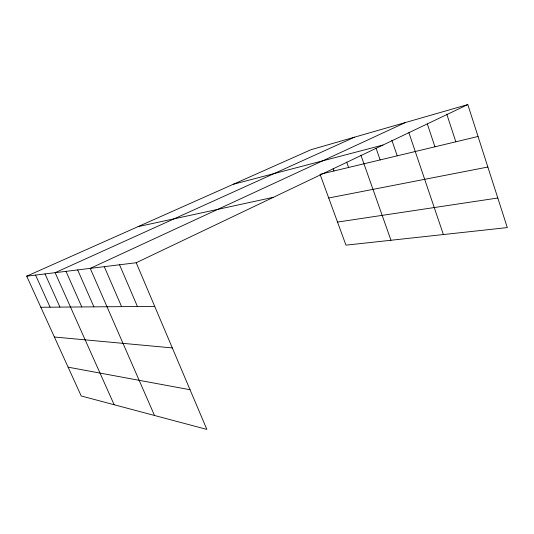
<?xml version="1.0" encoding="UTF-8"?>
<svg xmlns="http://www.w3.org/2000/svg" width="534" height="534" viewBox="0 0 534 534"><rect width="100%" height="100%" fill="white"/><g stroke="black" fill="none" stroke-linecap="round" stroke-linejoin="round"><path stroke-width="0.8" d="M136.21 262.735L206.865 429.416L81.215 395.974L26.7 276.171L136.21 262.735L467.811 104.584L507.3 227.591L345.965 245.159L320.053 174.311M405.446 122.526L90.239 268.375L154.52 415.485M354.543 137.165L55.135 272.68L114.156 404.739M26.7 276.171L311.042 149.68L467.811 104.584M233.245 184.29L382.945 145.054M320.827 174.124L478.05 136.477M138.092 226.616L273.361 197.32M328.71 197.987L487.856 167.035M337.521 222.071L497.801 198.007M40.844 307.25L154.713 306.396M54.381 337.007L172.322 347.921M68.112 367.172L190.051 389.74M35.558 275.083L50.083 307.177M45.016 273.922L59.941 307.103M65.989 271.345L81.782 306.943M77.657 269.917L93.924 306.85M104.277 266.653L121.592 306.643M119.543 264.777L137.438 306.523M333.129 168.684L333.964 170.98M346.673 162.142L348.582 167.482M360.911 155.18L390.961 240.26M376.056 148.192L380.148 159.92M391.843 140.188L397.223 155.835M408.897 132.712L443.387 234.553M427.34 123.981L434.943 146.803M446.764 114.102L455.829 141.797"/></g></svg>
